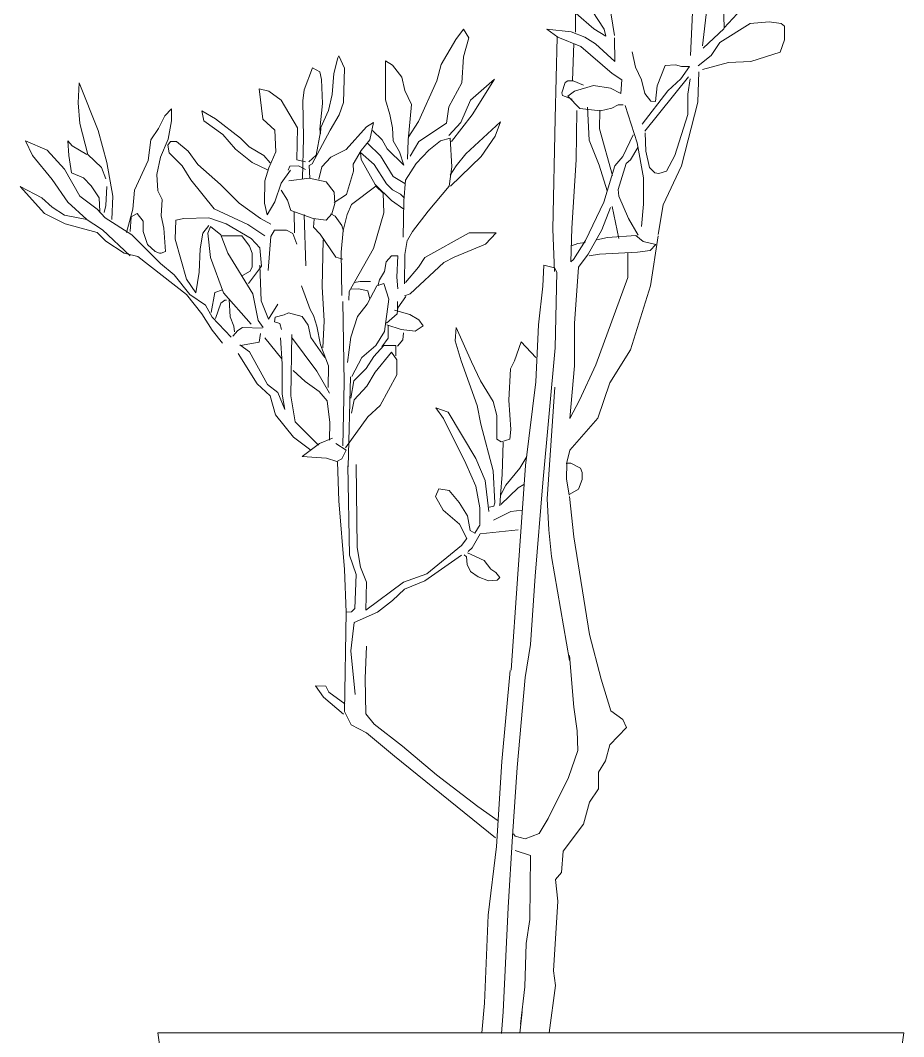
# Model space of a CAD drawing. Header units: millimetres. Extents: x -63086 to 144078, y -129912 to 13382.
# Drawn here: x 50997.7 to 51333.4, y -42365.1 to -41978.8 of the extents above; entities that cross this region are included whole.
import ezdxf

# ---------------------------------------------------------------- set-up
doc = ezdxf.new("R2010")
doc.units = ezdxf.units.MM
doc.layers.get('0').update_dxf_attribs({"lineweight": 0})
doc.layers.add('観葉植物', color=92, linetype='Continuous', lineweight=9)

# ---------------------------------------------------------------- blocks, each defined once
blk = doc.blocks.new('オリーブ（CAD素材.com）')
at = {"color": 0, "linetype": 'ByBlock', "lineweight": -2}
for points in [[(27.51, 691.51), (28.12, 679.19), (28.53, 654.14), (31.82, 633.6)], [(68.87, 685.77), (66.89, 643.71), (65.25, 629.59)], [(63.28, 681.17), (62.29, 661.46), (60.65, 625.97)], [(72.15, 682.82), (71.82, 662.12), (73.14, 649.96), (73.47, 636.49), (81.68, 645.36), (84.64, 650.61), (84.97, 657.52), (83.32, 668.36), (77.08, 681.5)], [(15.17, 649.1), (21.13, 646.23), (27.9, 635.96), (28.52, 633.29), (24, 636.16), (17.22, 641.91), (13.94, 643.97), (2.85, 643.76), (-0.64, 646.02), (1.62, 649.51), (4.7, 650.74), (5.93, 653.41), (12.09, 652.18)], [(16.94, 641.78), (16.94, 634.8)], [(65.25, 620.71), (75.11, 623.34), (83.65, 623.67), (94.82, 627.29), (96.47, 631.89), (96.47, 637.14), (95.15, 638.13), (90.55, 638.79), (83.32, 638.13), (71.82, 630.9), (68.54, 625.97), (63.61, 622.03)], [(-46.6, 594.77), (-42.7, 600.93), (-35.69, 616.3), (-34.05, 622.54), (-28.47, 632.07), (-25.51, 636.01), (-23.54, 632.73), (-25.51, 625.5), (-26.17, 615.64), (-31.09, 606.44), (-32.08, 600.2), (-42.59, 593.29), (-45.88, 587.71)], [(31.78, 632.7), (31.99, 623.67), (24.59, 630.44), (20.48, 632.91), (15.35, 634.96), (6.11, 635.99), (10.22, 632.91), (19.05, 629.42), (30.96, 619.15), (34.66, 616.68), (34.24, 611.55), (30.34, 613.6), (23.77, 614.63), (16.58, 612.37), (14.12, 610.52), (18.64, 605.8), (26.44, 604.98), (30.75, 606), (33.22, 607.24), (35.07, 607.24)], [(73.49, 636.18), (65.48, 628.79)], [(9.97, 632.95), (9.32, 602.06), (8.33, 560.01), (8.99, 543.9)], [(16.32, 630.49), (15.91, 616.52)], [(-83.93, 579.31), (-84.18, 584.19), (-83.03, 584.83), (-76.23, 597.54), (-72.76, 603.44), (-71.22, 608.06), (-70.84, 621.15), (-72.89, 625.9), (-73.27, 625.13), (-74.81, 619.1), (-75.46, 611.14), (-76.87, 605.11), (-79.82, 598.56), (-79.95, 596.25), (-80.21, 597.92), (-79.18, 607.68), (-79.52, 616.9), (-80.16, 619.79), (-82.98, 621.32), (-86.18, 612.89), (-86.66, 608.72), (-86.37, 594.71), (-86.75, 579.18)], [(42.27, 599.83), (52.13, 612.56), (57.06, 617.08), (60.35, 621.8), (57.27, 621.8), (55.01, 622.42), (51.1, 622.21), (48.02, 614.41), (47.41, 608.45), (45.56, 608.66), (43.3, 611.53), (42.07, 616.67), (39.81, 621.6), (38.58, 627.35)], [(-60.15, 597.44), (-56.46, 593.95), (-54.61, 590.46), (-48.24, 584.3), (-49.89, 589.43), (-52.35, 593.54), (-52.56, 598.47), (-53.58, 603.6), (-55.22, 609.15), (-55.22, 623.94), (-52.56, 622.29), (-49.06, 617.77), (-47.83, 612.64), (-45.37, 607.3), (-46.6, 593.75), (-46.8, 586.56)], [(63.84, 619.75), (63.43, 608.25), (57.27, 584.02), (50.28, 569.23), (48.43, 557.93)], [(-159.16, 563.68), (-158.83, 572.55), (-161.13, 585.37), (-164.42, 597.53), (-171.65, 615.6), (-171.98, 608.04), (-171.32, 600.15), (-168.36, 588.32), (-163.1, 583.4), (-161.46, 579.12)], [(-31.15, 595.58), (-26.55, 600.51), (-22.93, 609.05), (-13.73, 616.94), (-22.28, 603.46), (-30.16, 593.28)], [(20.02, 614.68), (16.11, 616.32), (14.06, 616.32), (13.03, 615.7), (11.8, 611.8), (12.01, 610.77), (15.7, 609.34)], [(43.3, 597.16), (59.93, 617.9)], [(60.55, 617.08), (59.73, 611.33), (59.73, 603.53), (54.8, 587.92), (51.51, 581.96), (48.64, 581.14), (47.2, 581.35), (45.15, 583.4), (43.71, 589.56), (43.51, 596.54)], [(-91.37, 582.45), (-94.86, 577.52), (-97.33, 570.33), (-100.2, 565.41), (-101.23, 569.92), (-101.02, 578.34), (-99.58, 583.27), (-96.91, 589.43), (-97.33, 597.65), (-101.84, 601.76), (-103.28, 613.26), (-99.58, 612.44), (-94.86, 608.94), (-88.7, 598.47), (-88.91, 586.35), (-85.62, 585.53)], [(35.91, 607.02), (40.43, 592.85), (42.89, 579.5), (42.89, 569.43), (42.07, 561.01)], [(-152.26, 559.08), (-151.93, 564.67), (-149.63, 565.98), (-147.33, 563.02), (-147.33, 559.08), (-145.69, 554.15), (-142.73, 551.52), (-141.09, 550.87), (-140.43, 550.87), (-138.79, 551.52), (-139.45, 560.39), (-140.43, 565), (-140.1, 571.24), (-141.75, 574.52), (-142.07, 580.77), (-140.76, 587.34), (-137.8, 594.24), (-136.49, 601.14), (-136.49, 605.74), (-139.12, 603.11), (-141.42, 598.18), (-144.37, 593.91), (-145.36, 586.02), (-150.62, 574.85), (-151.28, 567.62), (-153.58, 558.75)], [(-100.07, 582.57), (-105.85, 585.26), (-112.27, 590.4), (-117.01, 595.92), (-124.2, 601.18), (-124.97, 604.9), (-119.84, 601.95), (-110.34, 594.51), (-107, 591.3), (-101.48, 587.96), (-99.05, 585.14)], [(17.53, 605.02), (17.2, 586.29), (15.56, 560.33), (15.23, 547.52), (16.22, 548.5), (20.82, 555.73), (27.72, 570.19), (31.99, 583.99), (34.95, 587.61), (38.89, 595.82)], [(28.97, 574.52), (26.01, 584.31), (22.24, 593.86), (21.49, 606.29)], [(30.99, 580.36), (26.11, 598.08), (26.24, 605.14)], [(-80.49, 578.96), (-79.46, 583.68), (-75.97, 587.38), (-70.22, 590.26), (-62.41, 598.88), (-59.74, 600.52), (-61.18, 593.95), (-64.47, 589.84), (-67.55, 584.71), (-67.34, 582.04), (-70.01, 573.21), (-74.73, 570.13)], [(-30.63, 580.52), (-28.32, 584.11), (-24.73, 588.6), (-11.51, 600.8), (-13.56, 595.28), (-18.82, 587.58), (-30.5, 576.28)], [(-79.92, 596.94), (-81.59, 588.09), (-84.41, 585.52)], [(-117.1, 516.69), (-121.05, 521.62), (-124.99, 527.86), (-130.9, 535.09), (-149.3, 549.55), (-154.56, 550.87), (-161.46, 555.47), (-164.75, 558.75), (-176.9, 562.04), (-184.79, 565.98), (-193.99, 576.17), (-185.78, 571.9), (-181.83, 568.28), (-177.23, 565.32), (-168.69, 563.68), (-175.92, 570.25), (-181.83, 578.8), (-189.39, 588), (-192.02, 593.58), (-183.81, 589.97), (-177.23, 582.74), (-171.32, 572.55), (-164.75, 567.62), (-161.79, 564.34), (-151.6, 557.77), (-140.76, 546.92), (-135.5, 542.65), (-129.59, 535.09), (-123.67, 531.15), (-121.05, 526.55), (-113.82, 518.99)], [(-168.69, 588.32), (-174.28, 591.61), (-175.92, 593.58), (-175.59, 588), (-174.6, 581.42), (-170, 579.45), (-167.05, 576.5), (-164.09, 571.9), (-163.76, 566.64)], [(-101.02, 557.4), (-107.59, 561.71), (-120.33, 567.66), (-129.16, 578.75), (-132.44, 584.09), (-137.37, 589.02), (-137.99, 591.9), (-136.96, 593.34), (-134.7, 593.34), (-130.18, 589.64), (-126.49, 584.51), (-117.86, 576.91), (-110.88, 569.92), (-102.66, 563.97), (-98.76, 561.91)], [(-47.83, 577.32), (-52.35, 579.99), (-57.07, 587.79), (-62, 592.72)], [(-48.45, 556.99), (-48.24, 570.75), (-47.63, 578.55), (-43.52, 584.92), (-38.8, 590.05), (-34.28, 593.54), (-30.58, 594.57), (-29.96, 583.68), (-30.99, 576.29), (-39, 566.84), (-44.96, 559.04), (-46.8, 555.75)], [(40.81, 557.7), (37.09, 563.99), (33.49, 572.46), (33.24, 575.03), (36.19, 584.91), (37.86, 586.32), (40.68, 591.07)], [(-48.2, 567.58), (-52.95, 570.91), (-59.11, 576.95), (-64.5, 586.44), (-64.76, 589.14), (-59.49, 584.52), (-54.87, 577.2), (-52.56, 574.89), (-49.48, 573.22), (-48.07, 571.94)], [(-92.19, 582.45), (-91.57, 583.89), (-88.29, 584.09), (-85.62, 582.66)], [(-91.99, 578.34), (-84.18, 579.37), (-77.82, 577.93), (-74.73, 574.03), (-74.53, 569.72), (-75.56, 565.82), (-77.82, 563.35), (-82.74, 563.97), (-91.16, 567.05), (-92.4, 570.95), (-94.86, 574.85)], [(-161.13, 576.17), (-161.46, 568.94), (-162.12, 566.31)], [(-71.86, 534.81), (-72.06, 551.24), (-71.24, 559.45), (-69.81, 565.61), (-68.16, 569.31), (-58.92, 576.29), (-56.05, 573.62), (-55.84, 566.23), (-59.74, 552.67), (-68.98, 536.24), (-69.19, 532.96)], [(30.35, 568.22), (27.06, 559.68), (21.8, 550.48), (18.19, 545.55), (16.55, 524.19), (16.55, 508.09), (14.9, 488.04), (18.52, 494.95), (24.76, 508.42), (36.92, 541.6), (36.92, 551.13)], [(30.93, 568.61), (33.49, 556.42)], [(-169.35, 564.01), (-162.78, 559.74), (-152.26, 549.88)], [(-122.36, 561.38), (-124.66, 558.42), (-125.65, 552.51), (-125.97, 543.64), (-127.29, 535.75), (-130.9, 541.01), (-135.17, 556.12), (-134.85, 563.35), (-131.89, 564.01), (-122.36, 564.34), (-115.79, 562.04), (-106.26, 556.45), (-102.97, 552.84), (-102.32, 545.94), (-107.24, 539.37)], [(-89.97, 566.6), (-89.77, 558.59)], [(-86.07, 565.58), (-85.45, 546.07)], [(-75.96, 565.79), (-74.29, 564.9), (-71.85, 561.43), (-71.21, 559.25)], [(-106.26, 523.92), (-116.77, 535.75), (-121.7, 549.22), (-122.69, 558.42), (-121.7, 561.05), (-117.76, 557.77), (-115.13, 550.87), (-105.6, 535.42), (-103.63, 525.24), (-101.66, 522.61)], [(-82.37, 563.74), (-82.63, 560.79), (-80.06, 558.09), (-74.03, 549.36), (-71.46, 548.59)], [(-109.54, 542.32), (-106.59, 543.97), (-105.93, 545.61), (-105.93, 550.87), (-106.92, 553.49), (-109.87, 557.44), (-117.76, 557.44)], [(-88.94, 554.28), (-90.38, 558.39), (-92.85, 559.62), (-97.36, 559.62), (-98.8, 557.15), (-99.83, 544.22)], [(-47.63, 539.73), (-42.7, 545.49), (-40.23, 549.18), (-23.39, 558.63), (-13.12, 558.63), (-17.23, 554.32), (-29.14, 549.39), (-33.05, 547.33), (-45.78, 535.42), (-48.04, 534.6)], [(48.42, 557.5), (45.46, 538.44), (37.9, 514.13), (30.02, 501.64), (25.42, 488.17), (14.9, 476.01), (13.59, 470.75), (13.59, 471.08), (15.23, 471.08), (18.85, 469.11), (19.5, 467.47), (19.5, 464.84), (18.19, 461.22), (14.9, 459.25)], [(25.09, 555.97), (29.19, 556.79), (39.87, 557.61), (42.75, 555.35), (47.47, 554.12), (45.42, 551.86), (40.49, 551.25), (26.11, 550.43), (22.21, 549.81)], [(-78.88, 555.92), (-79.29, 538.06), (-78.47, 525.12), (-79.09, 514.85)], [(-46.93, 555.61), (-47.83, 550.35), (-47.96, 539.19)], [(20.61, 554.85), (17.89, 554.53), (15.48, 553.65)], [(-50.47, 537.26), (-50.88, 541.78), (-50.47, 549.79), (-52.93, 549.79), (-54.99, 547.53), (-55.6, 543.83), (-57.45, 540.75), (-58.07, 538.49)], [(-102.91, 546.27), (-102.5, 532.72), (-99.62, 525.73), (-96.13, 531.48)], [(-7.41, 392.45), (-5.07, 427.15), (-2.07, 470.2), (1.94, 501.91), (2.94, 523.6), (4.61, 538.28), (4.94, 546.29), (8.95, 545.29), (9.95, 543.62), (9.28, 514.92), (4.61, 463.53), (1.61, 428.16), (-0.06, 402.13)], [(-117.13, 536.93), (-120.01, 535.9), (-121.45, 528.3)], [(-87.1, 538.47), (-83.81, 529.43), (-82.58, 527.17), (-81.35, 523.06), (-79.91, 516.08), (-76.83, 508.07), (-77.03, 499.86)], [(-69.6, 509.34), (-68.37, 518.99), (-65.9, 526.8), (-62.21, 531.52), (-58.51, 538.5), (-55.84, 539.32), (-53.99, 533.37), (-55.64, 521.05), (-58.92, 515.71), (-64.26, 511.19), (-67.96, 504)], [(-61.16, 533.43), (-61.93, 536.51), (-65.53, 537.28), (-68.48, 537.16)], [(-60.91, 540.11), (-64.88, 540.11), (-67.07, 539.72)], [(-115.69, 533.03), (-116.31, 533.03), (-117.75, 531.8), (-119.8, 526.05)], [(-112.61, 520.91), (-112.82, 523.17), (-114.26, 526.66), (-114.67, 533.23)], [(-47.46, 534.36), (-50.54, 530.05), (-50.75, 527.79), (-54.85, 524.3)], [(-71.38, 532.48), (-70.87, 501.67), (-71.38, 477.67)], [(-51.77, 529.23), (-46.02, 527.58), (-42.53, 525.53), (-40.89, 523.27), (-43.97, 521.22), (-49.31, 521.83), (-54.65, 523.68)], [(-50.68, 532.53), (-50.68, 529.25)], [(-78.26, 511.15), (-83.6, 518.75), (-84.63, 523.47), (-86.89, 526.76), (-92.02, 528.2), (-93.67, 527.38), (-97.16, 526.56), (-97.36, 524.71), (-95.31, 524.09), (-94.69, 521.83)], [(-102.14, 522.35), (-109.53, 522.55), (-111.38, 521.53), (-113.23, 519.27)], [(-56.63, 515.28), (-54.17, 518.57), (-54.17, 523.29)], [(-15.87, 454.27), (-14.08, 454.66), (-13.69, 455.94), (-14.33, 468.13), (-18.95, 485.85), (-20.36, 492.91), (-26.46, 509.93), (-28.72, 517.53), (-28.31, 522.66), (-22.56, 509.52), (-19.07, 502.33), (-14.34, 494.52), (-12.91, 489.18), (-12.91, 480.15), (-11.26, 479.12), (-7.98, 480.15), (-7.57, 483.85), (-8.39, 494.94), (-7.77, 506.85), (-6.13, 509.93), (-3.67, 517.11), (1.88, 511.16)], [(-95.09, 518.66), (-94.43, 508.81), (-94.43, 497.31), (-93.44, 491.39), (-96.07, 497.96), (-100.02, 500.92), (-106.92, 513.41), (-110.53, 516.04)], [(-110.36, 515.78), (-103.17, 517.01), (-102.76, 520.3)], [(-101.11, 518.69), (-94.57, 510.73)], [(-80.63, 477.92), (-89.5, 486.79), (-91.14, 496.65), (-90.81, 519.98)], [(-90.92, 518.99), (-81.27, 506.05), (-76.54, 497.63)], [(-50.68, 515.49), (-48.62, 517.95), (-48.42, 520.62)], [(-68.33, 495.79), (-67.3, 502.36), (-62.58, 507.08), (-59.7, 511.6), (-55.8, 515.71), (-51.28, 515.71), (-51.28, 511.81)], [(-83.59, 475.95), (-90.16, 480.88), (-97.06, 489.42), (-99.03, 496.65), (-103.96, 501.25), (-111.19, 512.75)], [(-70.38, 476.89), (-61.96, 488.6), (-57.24, 492.91), (-50.87, 504.62), (-50.87, 510.37), (-52.92, 513.24), (-59.09, 505.64), (-62.37, 500.3), (-67.1, 495.17), (-68.12, 490.04)], [(-90.3, 506.26), (-85.78, 502.15), (-80.44, 498.25), (-77.36, 494.76), (-76.34, 486.54), (-76.54, 479.77)], [(-68.57, 503.8), (-69.4, 469.7)], [(14.71, 396.11), (7.81, 435.54), (6.82, 445.72), (6.16, 457.55), (9.12, 499.94)], [(-19.34, 447.98), (-19.34, 454.14), (-20.88, 462.36), (-24.73, 470.96), (-33.2, 488.03), (-36.15, 492.14), (-31.4, 490.47), (-20.88, 472.88), (-17.28, 464.41), (-16, 452.73)], [(-75.37, 480.55), (-80.3, 478.58), (-86.87, 473.65), (-77.67, 472.99), (-73.73, 471.68), (-71.76, 472.66), (-70.11, 475.95), (-74.06, 478.58)], [(-10.44, 479.08), (-10.85, 466.76), (-11.47, 458.95)], [(-73.51, 471.53), (-72.89, 456.73), (-70.8, 430.65), (-70.17, 414.39), (-68.09, 414.59), (-66.84, 415.85), (-66.42, 428.78), (-68.92, 436.08), (-69.55, 470.07)], [(-11.76, 454.79), (-11.51, 458.76), (-9.45, 462.74), (-4.19, 469.16), (-1.5, 473.65)], [(-66.42, 470.49), (-66, 439), (-64.75, 431.49), (-62.46, 425.86), (-62.67, 415.22), (-48.42, 425.84), (-39.52, 428.99), (-26.28, 439.72), (-24.35, 442.37), (-27.08, 447.9), (-33.26, 453.18), (-36.18, 458.39), (-34.93, 461.31), (-30.96, 460.69), (-27.21, 456.1), (-24.08, 451.09), (-23.04, 445.46), (-21.29, 444.51), (-19.28, 447.76)], [(14.56, 458.87), (13.54, 465.16), (13.67, 471.06)], [(-11.4, 455.38), (-4.77, 461.65), (-2.65, 463)], [(7.02, 254.61), (9.34, 272.51), (8.67, 278.19), (10.34, 304.55), (9.34, 312.89), (11.67, 315.56), (12.34, 323.57), (20.02, 333.92), (22.35, 342.26), (25.69, 347.26), (25.69, 353.61), (28.36, 357.94), (30.03, 363.95), (36.37, 370.62), (35.03, 373.63), (30.36, 376.96), (26.69, 388.98), (22.35, 406), (16.34, 443.04), (14.68, 458.39)], [(-14.14, 449.34), (-7.57, 452.63), (-3.26, 453.25)], [(-23.8, 437.47), (-22.26, 438.89), (-19.18, 444.15), (-4.8, 445.69)], [(-25.34, 436.19), (-24.44, 435.42), (-24.18, 432.6), (-22.9, 429.9), (-19.95, 427.85), (-16.1, 426.31), (-12.76, 426.56), (-11.73, 427.59), (-13.27, 429.52), (-15.2, 430.8), (-17.77, 434.01), (-24.05, 436.96)], [(-66.74, 383.1), (-68.41, 399.79), (-67.07, 410.47), (-58.27, 414.42), (-52.51, 418.89), (-48.05, 423.15), (-40.28, 426.28), (-26.29, 436.05)], [(-13.46, 328.68), (-51.84, 359.76), (-62.47, 368.52), (-68.31, 371.65), (-70.81, 376.65), (-70.17, 414.39)], [(-11.09, 254.34), (-10.54, 262.57), (-8.66, 302.19), (-6.99, 329.31), (-5.12, 355.38), (-2.2, 389.58), (-0.06, 402.13)], [(-12.42, 335.15), (-20.13, 340.57), (-35.78, 352.67), (-48.71, 363.51), (-59.55, 371.86), (-62.68, 375.82), (-62.89, 389.17), (-62.47, 401.47)], [(-6.58, 330.14), (-5.95, 329.31), (-2.2, 328.27), (3.23, 330.35), (6.56, 335.98), (14.28, 351.62), (17.83, 361.84), (17.62, 369.35), (16.37, 378.32), (14.7, 397.93)], [(-18.66, 254.61), (-17.63, 265.9), (-16.17, 299.27), (-13.04, 325.35), (-10.96, 357.67), (-7.83, 392.3)], [(-71.12, 375.7), (-78.81, 382.09), (-81.81, 386.39), (-77.9, 386.26), (-76.73, 384.04), (-70.73, 379.61)], [(-4.14, 254.48), (-3.33, 262.51), (-3.89, 257.85), (-2.29, 272.05), (-1.82, 288.51), (-0.32, 297.61), (-0.11, 322.01), (-5.95, 323.89)]]:
    blk.add_lwpolyline(points, dxfattribs=at)
blk.add_lwpolyline([(141.71, 254.61), (105.57, 0), (-105.57, 0), (-141.71, 254.61)], close=True, dxfattribs=at)

msp = doc.modelspace()

# ---------------------------------------------------------------- block references
at = {"layer": '観葉植物', "ltscale": 10}
msp.add_blockref('オリーブ（CAD素材.com）', (51191.6968, -42618.1858), dxfattribs=at)

doc.saveas('drawing.dxf')
